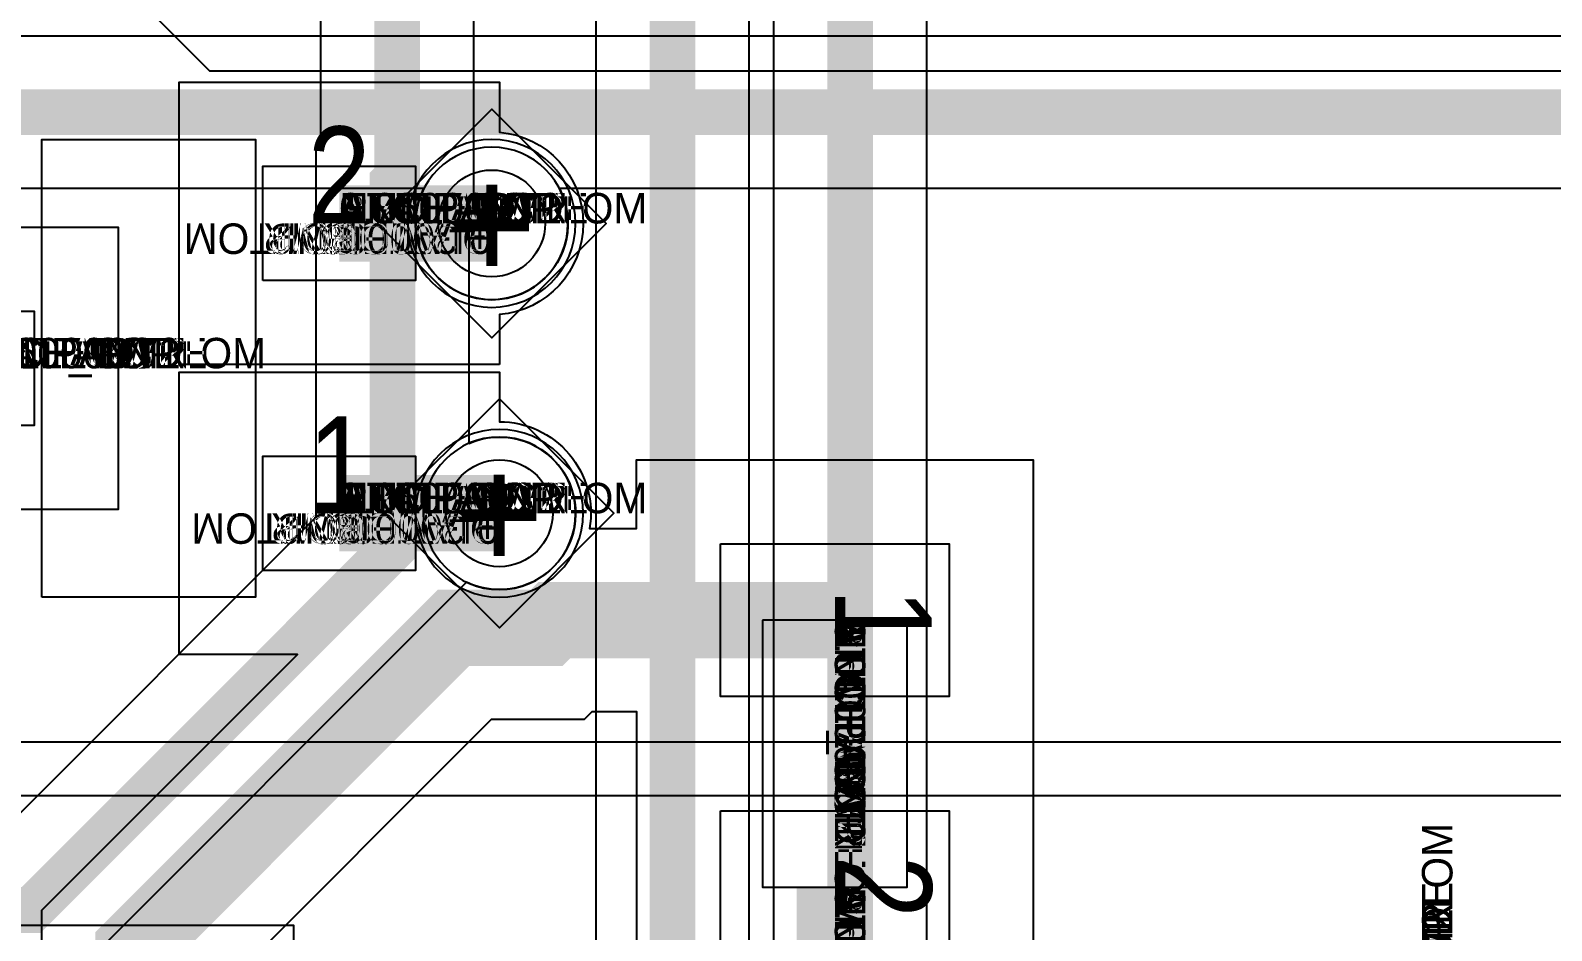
# Model space of a CAD drawing. Extents: x 0 to 323, y 0 to 320.
# Drawn here: x 34.54 to 44.51, y 199.52 to 205.42 of the extents above; entities that cross this region are included whole.
import ezdxf
from ezdxf.enums import TextEntityAlignment as Align

# ---------------------------------------------------------------- set-up
doc = ezdxf.new("R2010")
doc.units = 0
doc.header["$MEASUREMENT"] = 0
doc.layers.get('0').update_dxf_attribs({"linetype": 'CONTINUOUS'})
for name, color, linetype in [('CDN_FIGURES', 7, 'CONTINUOUS'), ('ETCH_BOTTOM', 7, 'CONTINUOUS'), ('ETCH_GND', 3, 'CONTINUOUS'), ('ETCH_INT1', 4, 'CONTINUOUS'), ('ETCH_INT2', 5, 'CONTINUOUS'), ('ETCH_PWR', 6, 'CONTINUOUS'), ('ETCH_TOP', 2, 'CONTINUOUS'), ('MANUFACTURING_NCLEGEND-1-6', 8, 'CONTINUOUS'), ('PACKAGE_GEOMETRY_ASSEMBLY_TOP', 11, 'CONTINUOUS'), ('PACKAGE_GEOMETRY_PIN_NUMBER', 9, 'CONTINUOUS')]:
    doc.layers.add(name, color=color, linetype=linetype)

# ---------------------------------------------------------------- blocks, each defined once
blk = doc.blocks.new('PAD_INFO')
for tag in ['SHAPE_TYPE', 'PAD_HEIGHT', 'PAD_LAYER', 'PAD_TYPE', 'PAD_WIDTH']:
    blk.add_attdef(tag, (0, 0), '', height=0.2)
at = {"flags": 2}
blk.add_attdef('CDN_TYPE', (0, 0), '', height=0.2, dxfattribs=at)
blk = doc.blocks.new('DRILL_INFO')
at = {"flags": 2}
blk.add_attdef('CDN_TYPE', (0, 0), '', height=0.2, dxfattribs=at)
for tag in ['FSHAPE', 'FCHAR', 'DRILL_HEIGHT', 'DIAMETER', 'PLATED', 'DRILL_WIDTH']:
    blk.add_attdef(tag, (0, 0), '', height=0.2)
blk = doc.blocks.new('VIA0700X0300')
at = {"layer": 'ETCH_BOTTOM'}
blk.add_circle((0, 0), 0.35, dxfattribs=at)
at = {"layer": 'ETCH_GND'}
blk.add_circle((0, 0), 0.35, dxfattribs=at)
at = {"layer": 'ETCH_INT1'}
blk.add_circle((0, 0), 0.35, dxfattribs=at)
at = {"layer": 'ETCH_INT2'}
blk.add_circle((0, 0), 0.35, dxfattribs=at)
at = {"layer": 'ETCH_PWR'}
blk.add_circle((0, 0), 0.35, dxfattribs=at)
at = {"layer": 'ETCH_TOP'}
blk.add_circle((0, 0), 0.35, dxfattribs=at)
ref = blk.add_blockref('PAD_INFO', (0, 0))
ref.add_attrib('PAD_LAYER', 'ETCH_TOP', (0, 0), dxfattribs={"height": 0.2})
ref.add_attrib('SHAPE_TYPE', 'NULL', (0, 0), dxfattribs={"height": 0.2})
ref.add_attrib('PAD_TYPE', 'ANTIPAD', (0, 0), dxfattribs={"height": 0.2})
ref.add_attrib('PAD_WIDTH', '0.000000', (0, 0), dxfattribs={"height": 0.2})
ref.add_attrib('PAD_HEIGHT', '0.000000', (0, 0), dxfattribs={"height": 0.2})
ref = blk.add_blockref('PAD_INFO', (0, 0))
ref.add_attrib('PAD_LAYER', 'ETCH_GND', (0, 0), dxfattribs={"height": 0.2})
ref.add_attrib('SHAPE_TYPE', 'NULL', (0, 0), dxfattribs={"height": 0.2})
ref.add_attrib('PAD_TYPE', 'ANTIPAD', (0, 0), dxfattribs={"height": 0.2})
ref.add_attrib('PAD_WIDTH', '0.000000', (0, 0), dxfattribs={"height": 0.2})
ref.add_attrib('PAD_HEIGHT', '0.000000', (0, 0), dxfattribs={"height": 0.2})
ref = blk.add_blockref('PAD_INFO', (0, 0))
ref.add_attrib('PAD_LAYER', 'ETCH_INT1', (0, 0), dxfattribs={"height": 0.2})
ref.add_attrib('SHAPE_TYPE', 'NULL', (0, 0), dxfattribs={"height": 0.2})
ref.add_attrib('PAD_TYPE', 'ANTIPAD', (0, 0), dxfattribs={"height": 0.2})
ref.add_attrib('PAD_WIDTH', '0.000000', (0, 0), dxfattribs={"height": 0.2})
ref.add_attrib('PAD_HEIGHT', '0.000000', (0, 0), dxfattribs={"height": 0.2})
ref = blk.add_blockref('PAD_INFO', (0, 0))
ref.add_attrib('PAD_LAYER', 'ETCH_INT2', (0, 0), dxfattribs={"height": 0.2})
ref.add_attrib('SHAPE_TYPE', 'NULL', (0, 0), dxfattribs={"height": 0.2})
ref.add_attrib('PAD_TYPE', 'ANTIPAD', (0, 0), dxfattribs={"height": 0.2})
ref.add_attrib('PAD_WIDTH', '0.000000', (0, 0), dxfattribs={"height": 0.2})
ref.add_attrib('PAD_HEIGHT', '0.000000', (0, 0), dxfattribs={"height": 0.2})
ref = blk.add_blockref('PAD_INFO', (0, 0))
ref.add_attrib('PAD_LAYER', 'ETCH_PWR', (0, 0), dxfattribs={"height": 0.2})
ref.add_attrib('SHAPE_TYPE', 'NULL', (0, 0), dxfattribs={"height": 0.2})
ref.add_attrib('PAD_TYPE', 'ANTIPAD', (0, 0), dxfattribs={"height": 0.2})
ref.add_attrib('PAD_WIDTH', '0.000000', (0, 0), dxfattribs={"height": 0.2})
ref.add_attrib('PAD_HEIGHT', '0.000000', (0, 0), dxfattribs={"height": 0.2})
ref = blk.add_blockref('PAD_INFO', (0, 0))
ref.add_attrib('PAD_LAYER', 'ETCH_BOTTOM', (0, 0), dxfattribs={"height": 0.2})
ref.add_attrib('SHAPE_TYPE', 'NULL', (0, 0), dxfattribs={"height": 0.2})
ref.add_attrib('PAD_TYPE', 'ANTIPAD', (0, 0), dxfattribs={"height": 0.2})
ref.add_attrib('PAD_WIDTH', '0.000000', (0, 0), dxfattribs={"height": 0.2})
ref.add_attrib('PAD_HEIGHT', '0.000000', (0, 0), dxfattribs={"height": 0.2})
ref = blk.add_blockref('PAD_INFO', (0, 0))
ref.add_attrib('PAD_LAYER', 'ETCH_TOP', (0, 0), dxfattribs={"height": 0.2})
ref.add_attrib('SHAPE_TYPE', 'NULL', (0, 0), dxfattribs={"height": 0.2})
ref.add_attrib('PAD_TYPE', 'THERMAL', (0, 0), dxfattribs={"height": 0.2})
ref.add_attrib('PAD_WIDTH', '0.000000', (0, 0), dxfattribs={"height": 0.2})
ref.add_attrib('PAD_HEIGHT', '0.000000', (0, 0), dxfattribs={"height": 0.2})
ref = blk.add_blockref('PAD_INFO', (0, 0))
ref.add_attrib('PAD_LAYER', 'ETCH_GND', (0, 0), dxfattribs={"height": 0.2})
ref.add_attrib('SHAPE_TYPE', 'NULL', (0, 0), dxfattribs={"height": 0.2})
ref.add_attrib('PAD_TYPE', 'THERMAL', (0, 0), dxfattribs={"height": 0.2})
ref.add_attrib('PAD_WIDTH', '0.000000', (0, 0), dxfattribs={"height": 0.2})
ref.add_attrib('PAD_HEIGHT', '0.000000', (0, 0), dxfattribs={"height": 0.2})
ref = blk.add_blockref('PAD_INFO', (0, 0))
ref.add_attrib('PAD_LAYER', 'ETCH_INT1', (0, 0), dxfattribs={"height": 0.2})
ref.add_attrib('SHAPE_TYPE', 'NULL', (0, 0), dxfattribs={"height": 0.2})
ref.add_attrib('PAD_TYPE', 'THERMAL', (0, 0), dxfattribs={"height": 0.2})
ref.add_attrib('PAD_WIDTH', '0.000000', (0, 0), dxfattribs={"height": 0.2})
ref.add_attrib('PAD_HEIGHT', '0.000000', (0, 0), dxfattribs={"height": 0.2})
ref = blk.add_blockref('PAD_INFO', (0, 0))
ref.add_attrib('PAD_LAYER', 'ETCH_INT2', (0, 0), dxfattribs={"height": 0.2})
ref.add_attrib('SHAPE_TYPE', 'NULL', (0, 0), dxfattribs={"height": 0.2})
ref.add_attrib('PAD_TYPE', 'THERMAL', (0, 0), dxfattribs={"height": 0.2})
ref.add_attrib('PAD_WIDTH', '0.000000', (0, 0), dxfattribs={"height": 0.2})
ref.add_attrib('PAD_HEIGHT', '0.000000', (0, 0), dxfattribs={"height": 0.2})
ref = blk.add_blockref('PAD_INFO', (0, 0))
ref.add_attrib('PAD_LAYER', 'ETCH_PWR', (0, 0), dxfattribs={"height": 0.2})
ref.add_attrib('SHAPE_TYPE', 'NULL', (0, 0), dxfattribs={"height": 0.2})
ref.add_attrib('PAD_TYPE', 'THERMAL', (0, 0), dxfattribs={"height": 0.2})
ref.add_attrib('PAD_WIDTH', '0.000000', (0, 0), dxfattribs={"height": 0.2})
ref.add_attrib('PAD_HEIGHT', '0.000000', (0, 0), dxfattribs={"height": 0.2})
ref = blk.add_blockref('PAD_INFO', (0, 0))
ref.add_attrib('PAD_LAYER', 'ETCH_BOTTOM', (0, 0), dxfattribs={"height": 0.2})
ref.add_attrib('SHAPE_TYPE', 'NULL', (0, 0), dxfattribs={"height": 0.2})
ref.add_attrib('PAD_TYPE', 'THERMAL', (0, 0), dxfattribs={"height": 0.2})
ref.add_attrib('PAD_WIDTH', '0.000000', (0, 0), dxfattribs={"height": 0.2})
ref.add_attrib('PAD_HEIGHT', '0.000000', (0, 0), dxfattribs={"height": 0.2})
ref = blk.add_blockref('PAD_INFO', (0, 0))
ref.add_attrib('PAD_LAYER', 'ETCH_TOP', (0, 0), dxfattribs={"height": 0.2})
ref.add_attrib('SHAPE_TYPE', 'CIRCLE', (0, 0), dxfattribs={"height": 0.2})
ref.add_attrib('PAD_TYPE', 'REGULAR', (0, 0), dxfattribs={"height": 0.2})
ref.add_attrib('PAD_WIDTH', '0.700000', (0, 0), dxfattribs={"height": 0.2})
ref.add_attrib('PAD_HEIGHT', '0.700000', (0, 0), dxfattribs={"height": 0.2})
ref = blk.add_blockref('PAD_INFO', (0, 0))
ref.add_attrib('PAD_LAYER', 'ETCH_GND', (0, 0), dxfattribs={"height": 0.2})
ref.add_attrib('SHAPE_TYPE', 'CIRCLE', (0, 0), dxfattribs={"height": 0.2})
ref.add_attrib('PAD_TYPE', 'REGULAR', (0, 0), dxfattribs={"height": 0.2})
ref.add_attrib('PAD_WIDTH', '0.700000', (0, 0), dxfattribs={"height": 0.2})
ref.add_attrib('PAD_HEIGHT', '0.700000', (0, 0), dxfattribs={"height": 0.2})
ref = blk.add_blockref('PAD_INFO', (0, 0))
ref.add_attrib('PAD_LAYER', 'ETCH_INT1', (0, 0), dxfattribs={"height": 0.2})
ref.add_attrib('SHAPE_TYPE', 'CIRCLE', (0, 0), dxfattribs={"height": 0.2})
ref.add_attrib('PAD_TYPE', 'REGULAR', (0, 0), dxfattribs={"height": 0.2})
ref.add_attrib('PAD_WIDTH', '0.700000', (0, 0), dxfattribs={"height": 0.2})
ref.add_attrib('PAD_HEIGHT', '0.700000', (0, 0), dxfattribs={"height": 0.2})
ref = blk.add_blockref('PAD_INFO', (0, 0))
ref.add_attrib('PAD_LAYER', 'ETCH_INT2', (0, 0), dxfattribs={"height": 0.2})
ref.add_attrib('SHAPE_TYPE', 'CIRCLE', (0, 0), dxfattribs={"height": 0.2})
ref.add_attrib('PAD_TYPE', 'REGULAR', (0, 0), dxfattribs={"height": 0.2})
ref.add_attrib('PAD_WIDTH', '0.700000', (0, 0), dxfattribs={"height": 0.2})
ref.add_attrib('PAD_HEIGHT', '0.700000', (0, 0), dxfattribs={"height": 0.2})
ref = blk.add_blockref('PAD_INFO', (0, 0))
ref.add_attrib('PAD_LAYER', 'ETCH_PWR', (0, 0), dxfattribs={"height": 0.2})
ref.add_attrib('SHAPE_TYPE', 'CIRCLE', (0, 0), dxfattribs={"height": 0.2})
ref.add_attrib('PAD_TYPE', 'REGULAR', (0, 0), dxfattribs={"height": 0.2})
ref.add_attrib('PAD_WIDTH', '0.700000', (0, 0), dxfattribs={"height": 0.2})
ref.add_attrib('PAD_HEIGHT', '0.700000', (0, 0), dxfattribs={"height": 0.2})
ref = blk.add_blockref('PAD_INFO', (0, 0))
ref.add_attrib('PAD_LAYER', 'ETCH_BOTTOM', (0, 0), dxfattribs={"height": 0.2})
ref.add_attrib('SHAPE_TYPE', 'CIRCLE', (0, 0), dxfattribs={"height": 0.2})
ref.add_attrib('PAD_TYPE', 'REGULAR', (0, 0), dxfattribs={"height": 0.2})
ref.add_attrib('PAD_WIDTH', '0.700000', (0, 0), dxfattribs={"height": 0.2})
ref.add_attrib('PAD_HEIGHT', '0.700000', (0, 0), dxfattribs={"height": 0.2})
ref = blk.add_blockref('DRILL_INFO', (0, 0))
ref.add_attrib('DIAMETER', '0.300000', (0, 0), dxfattribs={"height": 0.2})
ref.add_attrib('PLATED', 'PLATED', (0, 0), dxfattribs={"height": 0.2})
ref.add_attrib('FSHAPE', 'DIAMOND', (0, 0), dxfattribs={"height": 0.2})
ref.add_attrib('FCHAR', '+', (0, 0), dxfattribs={"height": 0.2})
ref.add_attrib('DRILL_WIDTH', '1.500000', (0, 0), dxfattribs={"height": 0.2})
ref.add_attrib('DRILL_HEIGHT', '1.500000', (0, 0), dxfattribs={"height": 0.2})
for tag in ['CDN_TYPE', 'PIN']:
    blk.add_attdef(tag, (0, 0), '', height=0.2)
at = {"flags": 2}
for tag in ['PSTKNAME', 'BBV']:
    blk.add_attdef(tag, (0, 0), '', height=0.2, dxfattribs=at)
blk = doc.blocks.new('FIGURE_DIAMOND')
at = {"layer": 'CDN_FIGURES'}
blk.add_lwpolyline([(-0.5, 0), (0, 0.5), (0.5, 0), (0, -0.5)], close=True, dxfattribs=at)
blk = doc.blocks.new('RC1000X1500TS')
at = {"layer": 'ETCH_TOP'}
blk.add_lwpolyline([(-0.5, -0.75), (-0.5, 0.75), (0.5, 0.75), (0.5, -0.75)], close=True, dxfattribs=at)
ref = blk.add_blockref('PAD_INFO', (0, 0))
ref.add_attrib('PAD_LAYER', 'ETCH_TOP', (0, 0), dxfattribs={"height": 0.2})
ref.add_attrib('SHAPE_TYPE', 'NULL', (0, 0), dxfattribs={"height": 0.2})
ref.add_attrib('PAD_TYPE', 'ANTIPAD', (0, 0), dxfattribs={"height": 0.2})
ref.add_attrib('PAD_WIDTH', '0.000000', (0, 0), dxfattribs={"height": 0.2})
ref.add_attrib('PAD_HEIGHT', '0.000000', (0, 0), dxfattribs={"height": 0.2})
ref = blk.add_blockref('PAD_INFO', (0, 0))
ref.add_attrib('PAD_LAYER', 'ETCH_GND', (0, 0), dxfattribs={"height": 0.2})
ref.add_attrib('SHAPE_TYPE', 'NULL', (0, 0), dxfattribs={"height": 0.2})
ref.add_attrib('PAD_TYPE', 'ANTIPAD', (0, 0), dxfattribs={"height": 0.2})
ref.add_attrib('PAD_WIDTH', '0.000000', (0, 0), dxfattribs={"height": 0.2})
ref.add_attrib('PAD_HEIGHT', '0.000000', (0, 0), dxfattribs={"height": 0.2})
ref = blk.add_blockref('PAD_INFO', (0, 0))
ref.add_attrib('PAD_LAYER', 'ETCH_INT1', (0, 0), dxfattribs={"height": 0.2})
ref.add_attrib('SHAPE_TYPE', 'NULL', (0, 0), dxfattribs={"height": 0.2})
ref.add_attrib('PAD_TYPE', 'ANTIPAD', (0, 0), dxfattribs={"height": 0.2})
ref.add_attrib('PAD_WIDTH', '0.000000', (0, 0), dxfattribs={"height": 0.2})
ref.add_attrib('PAD_HEIGHT', '0.000000', (0, 0), dxfattribs={"height": 0.2})
ref = blk.add_blockref('PAD_INFO', (0, 0))
ref.add_attrib('PAD_LAYER', 'ETCH_INT2', (0, 0), dxfattribs={"height": 0.2})
ref.add_attrib('SHAPE_TYPE', 'NULL', (0, 0), dxfattribs={"height": 0.2})
ref.add_attrib('PAD_TYPE', 'ANTIPAD', (0, 0), dxfattribs={"height": 0.2})
ref.add_attrib('PAD_WIDTH', '0.000000', (0, 0), dxfattribs={"height": 0.2})
ref.add_attrib('PAD_HEIGHT', '0.000000', (0, 0), dxfattribs={"height": 0.2})
ref = blk.add_blockref('PAD_INFO', (0, 0))
ref.add_attrib('PAD_LAYER', 'ETCH_PWR', (0, 0), dxfattribs={"height": 0.2})
ref.add_attrib('SHAPE_TYPE', 'NULL', (0, 0), dxfattribs={"height": 0.2})
ref.add_attrib('PAD_TYPE', 'ANTIPAD', (0, 0), dxfattribs={"height": 0.2})
ref.add_attrib('PAD_WIDTH', '0.000000', (0, 0), dxfattribs={"height": 0.2})
ref.add_attrib('PAD_HEIGHT', '0.000000', (0, 0), dxfattribs={"height": 0.2})
ref = blk.add_blockref('PAD_INFO', (0, 0))
ref.add_attrib('PAD_LAYER', 'ETCH_BOTTOM', (0, 0), dxfattribs={"height": 0.2})
ref.add_attrib('SHAPE_TYPE', 'NULL', (0, 0), dxfattribs={"height": 0.2})
ref.add_attrib('PAD_TYPE', 'ANTIPAD', (0, 0), dxfattribs={"height": 0.2})
ref.add_attrib('PAD_WIDTH', '0.000000', (0, 0), dxfattribs={"height": 0.2})
ref.add_attrib('PAD_HEIGHT', '0.000000', (0, 0), dxfattribs={"height": 0.2})
ref = blk.add_blockref('PAD_INFO', (0, 0))
ref.add_attrib('PAD_LAYER', 'ETCH_TOP', (0, 0), dxfattribs={"height": 0.2})
ref.add_attrib('SHAPE_TYPE', 'NULL', (0, 0), dxfattribs={"height": 0.2})
ref.add_attrib('PAD_TYPE', 'THERMAL', (0, 0), dxfattribs={"height": 0.2})
ref.add_attrib('PAD_WIDTH', '0.000000', (0, 0), dxfattribs={"height": 0.2})
ref.add_attrib('PAD_HEIGHT', '0.000000', (0, 0), dxfattribs={"height": 0.2})
ref = blk.add_blockref('PAD_INFO', (0, 0))
ref.add_attrib('PAD_LAYER', 'ETCH_GND', (0, 0), dxfattribs={"height": 0.2})
ref.add_attrib('SHAPE_TYPE', 'NULL', (0, 0), dxfattribs={"height": 0.2})
ref.add_attrib('PAD_TYPE', 'THERMAL', (0, 0), dxfattribs={"height": 0.2})
ref.add_attrib('PAD_WIDTH', '0.000000', (0, 0), dxfattribs={"height": 0.2})
ref.add_attrib('PAD_HEIGHT', '0.000000', (0, 0), dxfattribs={"height": 0.2})
ref = blk.add_blockref('PAD_INFO', (0, 0))
ref.add_attrib('PAD_LAYER', 'ETCH_INT1', (0, 0), dxfattribs={"height": 0.2})
ref.add_attrib('SHAPE_TYPE', 'NULL', (0, 0), dxfattribs={"height": 0.2})
ref.add_attrib('PAD_TYPE', 'THERMAL', (0, 0), dxfattribs={"height": 0.2})
ref.add_attrib('PAD_WIDTH', '0.000000', (0, 0), dxfattribs={"height": 0.2})
ref.add_attrib('PAD_HEIGHT', '0.000000', (0, 0), dxfattribs={"height": 0.2})
ref = blk.add_blockref('PAD_INFO', (0, 0))
ref.add_attrib('PAD_LAYER', 'ETCH_INT2', (0, 0), dxfattribs={"height": 0.2})
ref.add_attrib('SHAPE_TYPE', 'NULL', (0, 0), dxfattribs={"height": 0.2})
ref.add_attrib('PAD_TYPE', 'THERMAL', (0, 0), dxfattribs={"height": 0.2})
ref.add_attrib('PAD_WIDTH', '0.000000', (0, 0), dxfattribs={"height": 0.2})
ref.add_attrib('PAD_HEIGHT', '0.000000', (0, 0), dxfattribs={"height": 0.2})
ref = blk.add_blockref('PAD_INFO', (0, 0))
ref.add_attrib('PAD_LAYER', 'ETCH_PWR', (0, 0), dxfattribs={"height": 0.2})
ref.add_attrib('SHAPE_TYPE', 'NULL', (0, 0), dxfattribs={"height": 0.2})
ref.add_attrib('PAD_TYPE', 'THERMAL', (0, 0), dxfattribs={"height": 0.2})
ref.add_attrib('PAD_WIDTH', '0.000000', (0, 0), dxfattribs={"height": 0.2})
ref.add_attrib('PAD_HEIGHT', '0.000000', (0, 0), dxfattribs={"height": 0.2})
ref = blk.add_blockref('PAD_INFO', (0, 0))
ref.add_attrib('PAD_LAYER', 'ETCH_BOTTOM', (0, 0), dxfattribs={"height": 0.2})
ref.add_attrib('SHAPE_TYPE', 'NULL', (0, 0), dxfattribs={"height": 0.2})
ref.add_attrib('PAD_TYPE', 'THERMAL', (0, 0), dxfattribs={"height": 0.2})
ref.add_attrib('PAD_WIDTH', '0.000000', (0, 0), dxfattribs={"height": 0.2})
ref.add_attrib('PAD_HEIGHT', '0.000000', (0, 0), dxfattribs={"height": 0.2})
ref = blk.add_blockref('PAD_INFO', (0, 0))
ref.add_attrib('PAD_LAYER', 'ETCH_GND', (0, 0), dxfattribs={"height": 0.2})
ref.add_attrib('SHAPE_TYPE', 'NULL', (0, 0), dxfattribs={"height": 0.2})
ref.add_attrib('PAD_TYPE', 'REGULAR', (0, 0), dxfattribs={"height": 0.2})
ref.add_attrib('PAD_WIDTH', '0.000000', (0, 0), dxfattribs={"height": 0.2})
ref.add_attrib('PAD_HEIGHT', '0.000000', (0, 0), dxfattribs={"height": 0.2})
ref = blk.add_blockref('PAD_INFO', (0, 0))
ref.add_attrib('PAD_LAYER', 'ETCH_INT1', (0, 0), dxfattribs={"height": 0.2})
ref.add_attrib('SHAPE_TYPE', 'NULL', (0, 0), dxfattribs={"height": 0.2})
ref.add_attrib('PAD_TYPE', 'REGULAR', (0, 0), dxfattribs={"height": 0.2})
ref.add_attrib('PAD_WIDTH', '0.000000', (0, 0), dxfattribs={"height": 0.2})
ref.add_attrib('PAD_HEIGHT', '0.000000', (0, 0), dxfattribs={"height": 0.2})
ref = blk.add_blockref('PAD_INFO', (0, 0))
ref.add_attrib('PAD_LAYER', 'ETCH_INT2', (0, 0), dxfattribs={"height": 0.2})
ref.add_attrib('SHAPE_TYPE', 'NULL', (0, 0), dxfattribs={"height": 0.2})
ref.add_attrib('PAD_TYPE', 'REGULAR', (0, 0), dxfattribs={"height": 0.2})
ref.add_attrib('PAD_WIDTH', '0.000000', (0, 0), dxfattribs={"height": 0.2})
ref.add_attrib('PAD_HEIGHT', '0.000000', (0, 0), dxfattribs={"height": 0.2})
ref = blk.add_blockref('PAD_INFO', (0, 0))
ref.add_attrib('PAD_LAYER', 'ETCH_PWR', (0, 0), dxfattribs={"height": 0.2})
ref.add_attrib('SHAPE_TYPE', 'NULL', (0, 0), dxfattribs={"height": 0.2})
ref.add_attrib('PAD_TYPE', 'REGULAR', (0, 0), dxfattribs={"height": 0.2})
ref.add_attrib('PAD_WIDTH', '0.000000', (0, 0), dxfattribs={"height": 0.2})
ref.add_attrib('PAD_HEIGHT', '0.000000', (0, 0), dxfattribs={"height": 0.2})
ref = blk.add_blockref('PAD_INFO', (0, 0))
ref.add_attrib('PAD_LAYER', 'ETCH_BOTTOM', (0, 0), dxfattribs={"height": 0.2})
ref.add_attrib('SHAPE_TYPE', 'NULL', (0, 0), dxfattribs={"height": 0.2})
ref.add_attrib('PAD_TYPE', 'REGULAR', (0, 0), dxfattribs={"height": 0.2})
ref.add_attrib('PAD_WIDTH', '0.000000', (0, 0), dxfattribs={"height": 0.2})
ref.add_attrib('PAD_HEIGHT', '0.000000', (0, 0), dxfattribs={"height": 0.2})
ref = blk.add_blockref('DRILL_INFO', (0, 0))
ref.add_attrib('DIAMETER', '0.000000', (0, 0), dxfattribs={"height": 0.2})
ref.add_attrib('PLATED', 'PLATED', (0, 0), dxfattribs={"height": 0.2})
ref.add_attrib('FSHAPE', 'NULL', (0, 0), dxfattribs={"height": 0.2})
ref.add_attrib('DRILL_WIDTH', '0.000000', (0, 0), dxfattribs={"height": 0.2})
ref.add_attrib('DRILL_HEIGHT', '0.000000', (0, 0), dxfattribs={"height": 0.2})
ref = blk.add_blockref('PAD_INFO', (0, 0))
ref.add_attrib('PAD_LAYER', 'ETCH_TOP', (0, 0), dxfattribs={"height": 0.2})
ref.add_attrib('SHAPE_TYPE', 'RECTANGLE', (0, 0), dxfattribs={"height": 0.2})
ref.add_attrib('PAD_TYPE', 'REGULAR', (0, 0), dxfattribs={"height": 0.2})
ref.add_attrib('PAD_WIDTH', '1.000000', (0, 0), dxfattribs={"height": 0.2})
ref.add_attrib('PAD_HEIGHT', '1.500000', (0, 0), dxfattribs={"height": 0.2})
for tag in ['CDN_TYPE', 'PIN']:
    blk.add_attdef(tag, (0, 0), '', height=0.2)
at = {"flags": 2}
for tag in ['PSTKNAME', 'BBV']:
    blk.add_attdef(tag, (0, 0), '', height=0.2, dxfattribs=at)
blk = doc.blocks.new('F56')
at = {"layer": 'PACKAGE_GEOMETRY_ASSEMBLY_TOP'}
blk.add_lwpolyline([(0, -0.475), (1.75, -0.475), (1.75, 0.475), (0, 0.475)], close=True, dxfattribs=at)
at = {"layer": 'ETCH_TOP'}
ref = blk.add_blockref('RC1000X1500TS', (0, 0), dxfattribs=at)
ref.add_attrib('CDN_TYPE', 'PIN', (0, 0), dxfattribs={"height": 0.2})
ref.add_attrib('PIN', '1', (0, 0), dxfattribs={"height": 0.2})
ref = blk.add_blockref('RC1000X1500TS', (1.75, 0), dxfattribs=at)
ref.add_attrib('CDN_TYPE', 'PIN', (0, 0), dxfattribs={"height": 0.2})
ref.add_attrib('PIN', '2', (0, 0), dxfattribs={"height": 0.2})
at = {"flags": 2}
for tag in ['SYMBOL_TYPE', 'CDN_TYPE', 'REFDES']:
    blk.add_attdef(tag, (0, 0), '', height=0.2, dxfattribs=at)
blk = doc.blocks.new('RC1000X0750TS')
at = {"layer": 'ETCH_TOP'}
blk.add_lwpolyline([(-0.5, -0.375), (-0.5, 0.375), (0.5, 0.375), (0.5, -0.375)], close=True, dxfattribs=at)
ref = blk.add_blockref('PAD_INFO', (0, 0))
ref.add_attrib('PAD_LAYER', 'ETCH_TOP', (0, 0), dxfattribs={"height": 0.2})
ref.add_attrib('SHAPE_TYPE', 'NULL', (0, 0), dxfattribs={"height": 0.2})
ref.add_attrib('PAD_TYPE', 'ANTIPAD', (0, 0), dxfattribs={"height": 0.2})
ref.add_attrib('PAD_WIDTH', '0.000000', (0, 0), dxfattribs={"height": 0.2})
ref.add_attrib('PAD_HEIGHT', '0.000000', (0, 0), dxfattribs={"height": 0.2})
ref = blk.add_blockref('PAD_INFO', (0, 0))
ref.add_attrib('PAD_LAYER', 'ETCH_GND', (0, 0), dxfattribs={"height": 0.2})
ref.add_attrib('SHAPE_TYPE', 'NULL', (0, 0), dxfattribs={"height": 0.2})
ref.add_attrib('PAD_TYPE', 'ANTIPAD', (0, 0), dxfattribs={"height": 0.2})
ref.add_attrib('PAD_WIDTH', '0.000000', (0, 0), dxfattribs={"height": 0.2})
ref.add_attrib('PAD_HEIGHT', '0.000000', (0, 0), dxfattribs={"height": 0.2})
ref = blk.add_blockref('PAD_INFO', (0, 0))
ref.add_attrib('PAD_LAYER', 'ETCH_INT1', (0, 0), dxfattribs={"height": 0.2})
ref.add_attrib('SHAPE_TYPE', 'NULL', (0, 0), dxfattribs={"height": 0.2})
ref.add_attrib('PAD_TYPE', 'ANTIPAD', (0, 0), dxfattribs={"height": 0.2})
ref.add_attrib('PAD_WIDTH', '0.000000', (0, 0), dxfattribs={"height": 0.2})
ref.add_attrib('PAD_HEIGHT', '0.000000', (0, 0), dxfattribs={"height": 0.2})
ref = blk.add_blockref('PAD_INFO', (0, 0))
ref.add_attrib('PAD_LAYER', 'ETCH_INT2', (0, 0), dxfattribs={"height": 0.2})
ref.add_attrib('SHAPE_TYPE', 'NULL', (0, 0), dxfattribs={"height": 0.2})
ref.add_attrib('PAD_TYPE', 'ANTIPAD', (0, 0), dxfattribs={"height": 0.2})
ref.add_attrib('PAD_WIDTH', '0.000000', (0, 0), dxfattribs={"height": 0.2})
ref.add_attrib('PAD_HEIGHT', '0.000000', (0, 0), dxfattribs={"height": 0.2})
ref = blk.add_blockref('PAD_INFO', (0, 0))
ref.add_attrib('PAD_LAYER', 'ETCH_PWR', (0, 0), dxfattribs={"height": 0.2})
ref.add_attrib('SHAPE_TYPE', 'NULL', (0, 0), dxfattribs={"height": 0.2})
ref.add_attrib('PAD_TYPE', 'ANTIPAD', (0, 0), dxfattribs={"height": 0.2})
ref.add_attrib('PAD_WIDTH', '0.000000', (0, 0), dxfattribs={"height": 0.2})
ref.add_attrib('PAD_HEIGHT', '0.000000', (0, 0), dxfattribs={"height": 0.2})
ref = blk.add_blockref('PAD_INFO', (0, 0))
ref.add_attrib('PAD_LAYER', 'ETCH_BOTTOM', (0, 0), dxfattribs={"height": 0.2})
ref.add_attrib('SHAPE_TYPE', 'NULL', (0, 0), dxfattribs={"height": 0.2})
ref.add_attrib('PAD_TYPE', 'ANTIPAD', (0, 0), dxfattribs={"height": 0.2})
ref.add_attrib('PAD_WIDTH', '0.000000', (0, 0), dxfattribs={"height": 0.2})
ref.add_attrib('PAD_HEIGHT', '0.000000', (0, 0), dxfattribs={"height": 0.2})
ref = blk.add_blockref('PAD_INFO', (0, 0))
ref.add_attrib('PAD_LAYER', 'ETCH_TOP', (0, 0), dxfattribs={"height": 0.2})
ref.add_attrib('SHAPE_TYPE', 'NULL', (0, 0), dxfattribs={"height": 0.2})
ref.add_attrib('PAD_TYPE', 'THERMAL', (0, 0), dxfattribs={"height": 0.2})
ref.add_attrib('PAD_WIDTH', '0.000000', (0, 0), dxfattribs={"height": 0.2})
ref.add_attrib('PAD_HEIGHT', '0.000000', (0, 0), dxfattribs={"height": 0.2})
ref = blk.add_blockref('PAD_INFO', (0, 0))
ref.add_attrib('PAD_LAYER', 'ETCH_GND', (0, 0), dxfattribs={"height": 0.2})
ref.add_attrib('SHAPE_TYPE', 'NULL', (0, 0), dxfattribs={"height": 0.2})
ref.add_attrib('PAD_TYPE', 'THERMAL', (0, 0), dxfattribs={"height": 0.2})
ref.add_attrib('PAD_WIDTH', '0.000000', (0, 0), dxfattribs={"height": 0.2})
ref.add_attrib('PAD_HEIGHT', '0.000000', (0, 0), dxfattribs={"height": 0.2})
ref = blk.add_blockref('PAD_INFO', (0, 0))
ref.add_attrib('PAD_LAYER', 'ETCH_INT1', (0, 0), dxfattribs={"height": 0.2})
ref.add_attrib('SHAPE_TYPE', 'NULL', (0, 0), dxfattribs={"height": 0.2})
ref.add_attrib('PAD_TYPE', 'THERMAL', (0, 0), dxfattribs={"height": 0.2})
ref.add_attrib('PAD_WIDTH', '0.000000', (0, 0), dxfattribs={"height": 0.2})
ref.add_attrib('PAD_HEIGHT', '0.000000', (0, 0), dxfattribs={"height": 0.2})
ref = blk.add_blockref('PAD_INFO', (0, 0))
ref.add_attrib('PAD_LAYER', 'ETCH_INT2', (0, 0), dxfattribs={"height": 0.2})
ref.add_attrib('SHAPE_TYPE', 'NULL', (0, 0), dxfattribs={"height": 0.2})
ref.add_attrib('PAD_TYPE', 'THERMAL', (0, 0), dxfattribs={"height": 0.2})
ref.add_attrib('PAD_WIDTH', '0.000000', (0, 0), dxfattribs={"height": 0.2})
ref.add_attrib('PAD_HEIGHT', '0.000000', (0, 0), dxfattribs={"height": 0.2})
ref = blk.add_blockref('PAD_INFO', (0, 0))
ref.add_attrib('PAD_LAYER', 'ETCH_PWR', (0, 0), dxfattribs={"height": 0.2})
ref.add_attrib('SHAPE_TYPE', 'NULL', (0, 0), dxfattribs={"height": 0.2})
ref.add_attrib('PAD_TYPE', 'THERMAL', (0, 0), dxfattribs={"height": 0.2})
ref.add_attrib('PAD_WIDTH', '0.000000', (0, 0), dxfattribs={"height": 0.2})
ref.add_attrib('PAD_HEIGHT', '0.000000', (0, 0), dxfattribs={"height": 0.2})
ref = blk.add_blockref('PAD_INFO', (0, 0))
ref.add_attrib('PAD_LAYER', 'ETCH_BOTTOM', (0, 0), dxfattribs={"height": 0.2})
ref.add_attrib('SHAPE_TYPE', 'NULL', (0, 0), dxfattribs={"height": 0.2})
ref.add_attrib('PAD_TYPE', 'THERMAL', (0, 0), dxfattribs={"height": 0.2})
ref.add_attrib('PAD_WIDTH', '0.000000', (0, 0), dxfattribs={"height": 0.2})
ref.add_attrib('PAD_HEIGHT', '0.000000', (0, 0), dxfattribs={"height": 0.2})
ref = blk.add_blockref('PAD_INFO', (0, 0))
ref.add_attrib('PAD_LAYER', 'ETCH_TOP', (0, 0), dxfattribs={"height": 0.2})
ref.add_attrib('SHAPE_TYPE', 'RECTANGLE', (0, 0), dxfattribs={"height": 0.2})
ref.add_attrib('PAD_TYPE', 'REGULAR', (0, 0), dxfattribs={"height": 0.2})
ref.add_attrib('PAD_WIDTH', '1.000000', (0, 0), dxfattribs={"height": 0.2})
ref.add_attrib('PAD_HEIGHT', '0.750000', (0, 0), dxfattribs={"height": 0.2})
ref = blk.add_blockref('PAD_INFO', (0, 0))
ref.add_attrib('PAD_LAYER', 'ETCH_GND', (0, 0), dxfattribs={"height": 0.2})
ref.add_attrib('SHAPE_TYPE', 'NULL', (0, 0), dxfattribs={"height": 0.2})
ref.add_attrib('PAD_TYPE', 'REGULAR', (0, 0), dxfattribs={"height": 0.2})
ref.add_attrib('PAD_WIDTH', '0.000000', (0, 0), dxfattribs={"height": 0.2})
ref.add_attrib('PAD_HEIGHT', '0.000000', (0, 0), dxfattribs={"height": 0.2})
ref = blk.add_blockref('PAD_INFO', (0, 0))
ref.add_attrib('PAD_LAYER', 'ETCH_INT1', (0, 0), dxfattribs={"height": 0.2})
ref.add_attrib('SHAPE_TYPE', 'NULL', (0, 0), dxfattribs={"height": 0.2})
ref.add_attrib('PAD_TYPE', 'REGULAR', (0, 0), dxfattribs={"height": 0.2})
ref.add_attrib('PAD_WIDTH', '0.000000', (0, 0), dxfattribs={"height": 0.2})
ref.add_attrib('PAD_HEIGHT', '0.000000', (0, 0), dxfattribs={"height": 0.2})
ref = blk.add_blockref('PAD_INFO', (0, 0))
ref.add_attrib('PAD_LAYER', 'ETCH_INT2', (0, 0), dxfattribs={"height": 0.2})
ref.add_attrib('SHAPE_TYPE', 'NULL', (0, 0), dxfattribs={"height": 0.2})
ref.add_attrib('PAD_TYPE', 'REGULAR', (0, 0), dxfattribs={"height": 0.2})
ref.add_attrib('PAD_WIDTH', '0.000000', (0, 0), dxfattribs={"height": 0.2})
ref.add_attrib('PAD_HEIGHT', '0.000000', (0, 0), dxfattribs={"height": 0.2})
ref = blk.add_blockref('PAD_INFO', (0, 0))
ref.add_attrib('PAD_LAYER', 'ETCH_PWR', (0, 0), dxfattribs={"height": 0.2})
ref.add_attrib('SHAPE_TYPE', 'NULL', (0, 0), dxfattribs={"height": 0.2})
ref.add_attrib('PAD_TYPE', 'REGULAR', (0, 0), dxfattribs={"height": 0.2})
ref.add_attrib('PAD_WIDTH', '0.000000', (0, 0), dxfattribs={"height": 0.2})
ref.add_attrib('PAD_HEIGHT', '0.000000', (0, 0), dxfattribs={"height": 0.2})
ref = blk.add_blockref('PAD_INFO', (0, 0))
ref.add_attrib('PAD_LAYER', 'ETCH_BOTTOM', (0, 0), dxfattribs={"height": 0.2})
ref.add_attrib('SHAPE_TYPE', 'NULL', (0, 0), dxfattribs={"height": 0.2})
ref.add_attrib('PAD_TYPE', 'REGULAR', (0, 0), dxfattribs={"height": 0.2})
ref.add_attrib('PAD_WIDTH', '0.000000', (0, 0), dxfattribs={"height": 0.2})
ref.add_attrib('PAD_HEIGHT', '0.000000', (0, 0), dxfattribs={"height": 0.2})
ref = blk.add_blockref('DRILL_INFO', (0, 0))
ref.add_attrib('DIAMETER', '0.000000', (0, 0), dxfattribs={"height": 0.2})
ref.add_attrib('PLATED', 'PLATED', (0, 0), dxfattribs={"height": 0.2})
ref.add_attrib('FSHAPE', 'NULL', (0, 0), dxfattribs={"height": 0.2})
ref.add_attrib('DRILL_WIDTH', '0.000000', (0, 0), dxfattribs={"height": 0.2})
ref.add_attrib('DRILL_HEIGHT', '0.000000', (0, 0), dxfattribs={"height": 0.2})
for tag in ['CDN_TYPE', 'PIN']:
    blk.add_attdef(tag, (0, 0), '', height=0.2)
at = {"flags": 2}
for tag in ['PSTKNAME', 'BBV']:
    blk.add_attdef(tag, (0, 0), '', height=0.2, dxfattribs=at)
blk = doc.blocks.new('F341')
at = {"layer": 'PACKAGE_GEOMETRY_ASSEMBLY_TOP'}
blk.add_lwpolyline([(-1.95, -0.55), (-1.95, 2.45), (-0.55, 2.45), (-0.55, -0.55)], close=True, dxfattribs=at)
at = {"layer": 'ETCH_TOP'}
ref = blk.add_blockref('RC1000X0750TS', (0, 1.9), dxfattribs=at)
ref.add_attrib('CDN_TYPE', 'PIN', (0, 0), dxfattribs={"height": 0.2})
ref.add_attrib('PIN', '2', (0, 0), dxfattribs={"height": 0.2})
ref = blk.add_blockref('RC1000X0750TS', (-2.5, 0.95), dxfattribs=at)
ref.add_attrib('CDN_TYPE', 'PIN', (0, 0), dxfattribs={"height": 0.2})
ref.add_attrib('PIN', '3', (0, 0), dxfattribs={"height": 0.2})
ref = blk.add_blockref('RC1000X0750TS', (0, 0), dxfattribs=at)
ref.add_attrib('CDN_TYPE', 'PIN', (0, 0), dxfattribs={"height": 0.2})
ref.add_attrib('PIN', '1', (0, 0), dxfattribs={"height": 0.2})
at = {"flags": 2}
for tag in ['SYMBOL_TYPE', 'CDN_TYPE', 'REFDES']:
    blk.add_attdef(tag, (0, 0), '', height=0.2, dxfattribs=at)

msp = doc.modelspace()

# ---------------------------------------------------------------- linework, layer by layer
at = {"layer": 'ETCH_BOTTOM'}
for points in [[(39.2477, 190.8497, -1.558329), (38.2475, 190.8497), (38.2475, 210.1634), (37.6125, 210.7984), (37.6125, 212.7126), (38.2969, 213.3971, -1.558206), (39.0042, 212.6898), (38.6127, 212.2984), (38.6127, 212.2348, -1.26304), (38.6604, 211.165), (39.2477, 210.5776)], [(38.1127, 204.1555, 1), (37.0125, 204.1555, 1)], [(38.1627, 202.2555, 1), (37.0625, 202.2555, 1)]]:
    msp.add_lwpolyline(points, format="xyb", close=True, dxfattribs=at)
for points, format in [([(38.8126, 213.2055, 0.3, 0.3, 0), (38.1126, 212.5055, 0.3, 0.3, 0), (38.1126, 211.0055, 0.3, 0.3, 0), (38.7476, 210.3705, 0.3, 0.3, 0), (38.7476, 190.6205, 0.3, 0.3, 0)], "xyseb"), ([(39.4125, 196.4291), (39.4125, 209.8263, -1.558329), (40.4127, 209.8263), (40.4127, 196.8433)], "xyb"), ([(57.1626, 190.4055, 0.3, 0.3, 0), (55.0626, 188.3055, 0.3, 0.3, 0), (48.2433, 188.3055, 0.3, 0.3, 0), (39.9126, 196.6362, 0.3, 0.3, 0), (39.9126, 210.0555, 0.3, 0.3, 0)], "xyseb"), ([(31.1625, 199.0556), (31.1625, 199.5556), (36.2627, 199.5556), (36.2627, 199.0972, -0.845035)], "xyb")]:
    msp.add_lwpolyline(points, format=format, dxfattribs=at)
at = {"layer": 'ETCH_GND'}
for points in [[(38.0627, 204.1555, 1), (37.0625, 204.1555, 1)], [(38.1127, 202.2555, 1), (37.1125, 202.2555, 1)]]:
    msp.add_lwpolyline(points, format="xyb", close=True, dxfattribs=at)
at = {"layer": 'ETCH_INT1'}
for points, format in [([(161.6626, 263.1055, 0.3, 0.3, 0), (166.8326, 257.9355, 0.3, 0.3, 0), (166.8326, 245.9548, 0.3, 0.3, 0), (166.8626, 245.9248, 0.3, 0.3, 0), (166.8626, 245.3862, 0.3, 0.3, 0), (166.8326, 245.3562, 0.3, 0.3, 0), (166.8326, 226.1755, 0.3, 0.3, 0), (147.6426, 206.9855, 0.3, 0.3, 0), (128.8119, 206.9855, 0.3, 0.3, 0), (128.7819, 206.9555, 0.3, 0.3, 0), (128.2433, 206.9555, 0.3, 0.3, 0), (128.2133, 206.9855, 0.3, 0.3, 0), (127.1926, 206.9855, 0.3, 0.3, 0), (125.6126, 205.4055, 0.3, 0.3, 0), (91.6126, 205.4055, 0.3, 0.3, 0), (91.0926, 204.8855, 0.3, 0.3, 0), (25.2926, 204.8855, 0.3, 0.3, 0), (16.0126, 195.6055, 0.3, 0.3, 0)], "xyseb"), ([(91.0629, 204.3854), (75.5292, 204.3854, -1.457307), (74.596, 204.3854), (56.5292, 204.3854, -1.457307), (55.596, 204.3854), (38.0067, 204.3854, -1.643726), (37.1185, 204.3854), (25.4997, 204.3854), (17.0191, 195.9048, -3.946277), (16.3119, 196.612), (25.0855, 205.3856), (90.3916, 205.3856, -1.157049)], "xyb")]:
    msp.add_lwpolyline(points, format=format, dxfattribs=at)
at = {"layer": 'ETCH_INT2'}
for points, format in [([(43.7126, 222.5555, 0.3, 0.3, 0), (43.7126, 222.5055, 0.3, 0.3, 0), (40.2626, 219.0555, 0.3, 0.3, 0), (40.2626, 211.2824, 0.3, 0.3, 0), (39.6857, 210.7055, 0.3, 0.3, 0), (39.6433, 210.7055, 0.3, 0.3, 0), (39.2626, 210.3248, 0.3, 0.3, 0), (39.2626, 209.4555, 0.3, 0.3, 0), (36.9426, 207.1355, 0.3, 0.3, 0), (36.9426, 204.4548, 0.3, 0.3, 0), (36.9126, 204.4248, 0.3, 0.3, 0), (36.9126, 202.0255, 0.3, 0.3, 0), (34.5426, 199.6555, 0.3, 0.3, 0), (28.7126, 199.6555, 0.3, 0.3, 0), (19.5826, 190.5255, 0.3, 0.3, 0), (16.0126, 190.5255, 0.3, 0.3, 0)], "xyseb"), ([(19.3755, 191.0256), (28.5055, 200.1556), (29.5485, 200.1556, -70.921901), (29.5767, 200.1556), (34.3355, 200.1556), (36.4125, 202.2326), (36.4125, 204.6319), (36.4425, 204.6619), (36.4425, 206.1911, -1.88217), (36.4425, 207.0199), (36.4425, 207.3426), (38.7625, 209.6626), (38.7625, 210.5319), (39.4362, 211.2056), (39.4786, 211.2056), (39.7625, 211.4895), (39.7625, 219.2054, -2.239282)], "xyb"), ([(40.7627, 218.8484), (40.7627, 211.0753), (40.1711, 210.4836, -0.887197), (39.7627, 209.5784), (39.7627, 209.2484), (37.4427, 206.9284), (37.4427, 204.2477), (37.4127, 204.2177), (37.4127, 202.7139, -1.554048), (37.3981, 201.8037), (34.7497, 199.1554)], "xyb")]:
    msp.add_lwpolyline(points, format=format, dxfattribs=at)
at = {"layer": 'ETCH_PWR'}
for points in [[(57.8321, 210.3056, 1.162872), (56.8431, 210.3056), (40.3457, 210.3056, 0.577293), (39.4795, 210.3056), (36.5626, 210.3056, 0.4999), (35.7626, 210.3056), (27.0625, 210.3056), (27.0625, 206.2554), (27.1127, 206.2554), (27.1626, 206.2055), (30.1626, 206.2055), (30.1626, 201.7555), (31.5126, 200.4055), (47.7855, 200.4055, 0.73386), (48.7397, 200.4055), (50.2542, 200.4055, 0.654735), (51.171, 200.4055), (84.1295, 200.4055, 1.731876)], [(66.1125, 200.7555), (51.1897, 200.7555, 0.73386), (50.2355, 200.7555), (48.721, 200.7555, 0.654735), (47.8042, 200.7555), (32.571, 200.7555, 1.527335), (31.6542, 200.7555), (31.5126, 200.7555), (30.3626, 201.9055), (30.3626, 205.9055), (31.7626, 207.3055), (33.5626, 207.3055), (35.7126, 205.1555), (48.3126, 205.1555), (49.3626, 206.2055), (49.3626, 207.3555), (49.4126, 207.4055), (52.0126, 207.4055), (53.1626, 206.2555), (53.1626, 205.5055), (53.4626, 205.2055), (64.8126, 205.2055)]]:
    msp.add_lwpolyline(points, format="xyb", dxfattribs=at)
for points in [[(38.0627, 204.1555, 1), (37.0625, 204.1555, 1)], [(38.1127, 202.2555, 1), (37.1125, 202.2555, 1)]]:
    msp.add_lwpolyline(points, format="xyb", close=True, dxfattribs=at)
at = {"layer": 'ETCH_TOP'}
for points, format in [([(24.2625, 195.7054), (24.2625, 199.5556), (25.7625, 199.5556), (25.7625, 206.8056), (28.3627, 206.8056), (28.3627, 206.3556), (28.79, 206.3556), (28.79, 206.9641), (31.6104, 206.9641, -0.811423), (32.7848, 206.9641), (34.3352, 206.9641), (34.3352, 204.5939), (33.4127, 204.5939), (33.4127, 204.1556), (33.7126, 204.1556, -0.07254), (33.884, 204.1306), (35.1127, 204.1306), (35.1127, 202.2804), (33.4127, 202.2804), (33.4127, 200.7554), (30.8627, 200.7554), (30.8627, 200.7054), (28.3627, 200.7054), (28.3627, 199.4054)], "xyb"), ([(36.5626, 204.1555, 0.5, 0.5, 0), (37.5626, 204.1555, 0.5, 0.5, 0)], "xyseb"), ([(34.6125, 197.4569), (34.6125, 199.6541), (36.2888, 201.3304), (35.5125, 201.3304), (35.5125, 203.1806), (37.6127, 203.1806), (37.6127, 202.8556, -0.464045), (38.2043, 202.1556), (38.5125, 202.1556), (38.5125, 202.6056), (41.1127, 202.6056), (41.1127, 195.2554)], "xyb"), ([(36.5626, 202.2555, 0.5, 0.5, 0), (37.6126, 202.2555, 0.5, 0.5, 0)], "xyseb"), ([(36.1626, 196.7555, 0.5, 0.5, 0), (35.2126, 197.7055, 0.5, 0.5, 0), (35.2126, 199.4055, 0.5, 0.5, 0), (37.3126, 201.5055, 0.5, 0.5, 0), (37.9233, 201.5055, 0.5, 0.5, 0), (37.9733, 201.5555, 0.5, 0.5, 0), (39.8126, 201.5555, 0.5, 0.5, 0)], "xyseb"), ([(39.8126, 198.0555, 0.5, 0.5, 0), (39.8126, 199.8055, 0.5, 0.5, 0)], "xyseb")]:
    msp.add_lwpolyline(points, format=format, dxfattribs=at)
for points in [[(37.6127, 203.2304), (35.5125, 203.2304), (35.5125, 205.0806), (37.6127, 205.0806), (37.6127, 204.7535, -0.919724), (37.6127, 203.5575)], [(38.4877, 198.6556), (38.4877, 199.1706), (36.1375, 199.1706), (36.1375, 199.1051, 0.146203), (35.8127, 198.993), (35.8127, 199.1569), (37.5612, 200.9054), (38.1719, 200.9054), (38.2219, 200.9554), (38.5125, 200.9554), (38.5125, 198.6556)]]:
    msp.add_lwpolyline(points, format="xyb", close=True, dxfattribs=at)

# ---------------------------------------------------------------- block references
msp.add_blockref('F341', (36.5626, 202.2555))
for p, rotation in [((39.8126, 201.5555), 270), ((43.8626, 196.4555), 90)]:
    msp.add_blockref('F56', p, dxfattribs=dict(rotation=rotation))
at = {"layer": 'ETCH_TOP', "rotation": 180}
for p in [(37.5626, 204.1555), (37.6126, 202.2555)]:
    msp.add_blockref('VIA0700X0300', p, dxfattribs=at)
at = {"layer": 'MANUFACTURING_NCLEGEND-1-6', "xscale": 1.5, "yscale": 1.5}
for p in [(37.5626, 204.1555), (37.6126, 202.2555)]:
    msp.add_blockref('FIGURE_DIAMOND', p, dxfattribs=at)

# ---------------------------------------------------------------- texts
at = {"layer": 'MANUFACTURING_NCLEGEND-1-6'}
for p in [(37.5626, 204.1555), (37.6126, 202.2555)]:
    msp.add_text('+', height=0.75, dxfattribs=at).set_placement(p, align=Align.MIDDLE_CENTER)
at = {"layer": 'PACKAGE_GEOMETRY_PIN_NUMBER', "width": 0.87874}
for s, p in [('2', (36.5626, 204.1555)), ('1', (36.5626, 202.2555))]:
    msp.add_text(s, height=0.635, dxfattribs=at).set_placement(p, align=Align.CENTER)
at = {"layer": 'PACKAGE_GEOMETRY_PIN_NUMBER', "width": 0.88}
for s, p in [('1', (39.8126, 201.5555)), ('2', (39.8126, 199.8055))]:
    msp.add_text(s, height=0.635, rotation=270, dxfattribs=at).set_placement(p, align=Align.CENTER)

doc.saveas('drawing.dxf')
